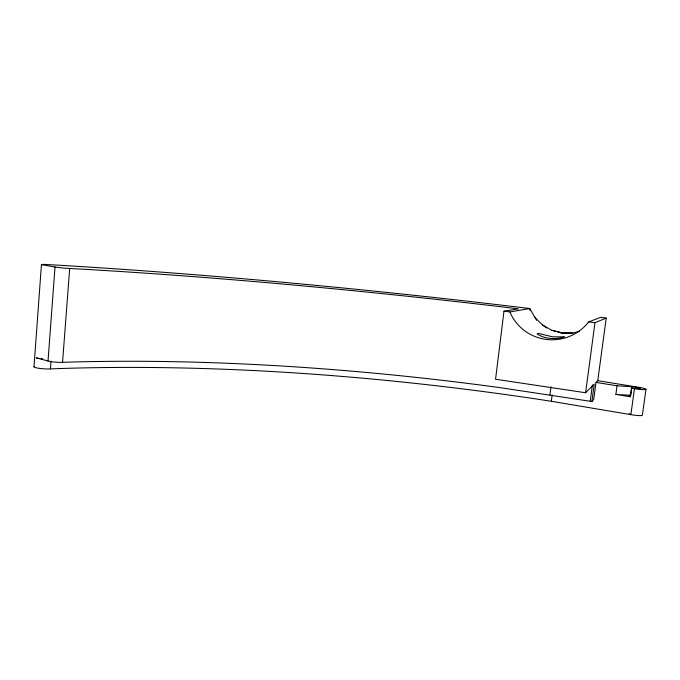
<?xml version="1.0" encoding="UTF-8"?>
<svg xmlns="http://www.w3.org/2000/svg" width="680" height="680" viewBox="0 0 680 680"><rect width="100%" height="100%" fill="white"/><g stroke="black" fill="none" stroke-linecap="round" stroke-linejoin="round"><path stroke-width="1.02" d="M34 366.784L41.446 264.546M591.889 401.523L594.235 384.183L585.599 392.751L495.558 379.245L503.982 311.194L509.906 311.95A46.104 45.586 -23 0 0 588.71 321.921L600.601 317.365L606.22 318.061L597.762 380.681L596.02 382.406L593.716 399.466L591.889 401.523L499.06 387.498A961.384 296.352 9.1 0 0 73.228 361.998L62.552 362.346A10.438 1.479 3.6 0 1 48.025 361.021L55.02 266.976L43.061 264.962A10.361 0.544 5.2 0 1 44.157 264.401L58.472 265.192A1190.553 155.788 7.5 0 1 511.046 306.264L529.762 308.533L536.579 320.322M34.255 366.409A10.242 1.513 3.4 0 0 37.306 368.041A10.242 1.513 3.4 0 0 47.362 368.951L50.413 368.917L50.992 361.114M62.552 362.346L69.683 268.481A10.54 0.561 5.2 0 1 55.02 266.976M549.916 394.825L550.962 386.784M50.413 368.917L61.591 368.483A1045.066 356.822 9.6 0 1 551.327 401.276L552.143 394.986M585.599 392.751L594.975 322.719L606.22 318.061M590.215 401.268L592.408 384.948M615.876 394.392L617.058 385.781L631.72 386.741A5.465 0.595 8 0 1 639.498 388A5.465 0.595 8 0 1 637.356 388.552L631.686 388.186L630.479 396.856L615.876 394.392L630.53 395.309L631.72 386.741M646 389.224L642.362 415.08A9.027 1.216 8.5 0 1 633.803 415.115L630.861 414.647L634.491 388.646L631.686 388.186M535.067 317.602L542.572 325.023L551.794 330.293L562.139 333.038L572.909 333.055L579.572 331.304M509.906 311.95L529.762 308.533L530.162 310.607M503.982 311.194L518.457 308.839L508.988 307.7A989.918 117.793 7.3 0 0 80.393 269.067L69.683 268.481M562.139 333.038L572.909 333.055M588.71 321.921L594.975 322.719M559.546 332.554L566.635 333.489M634.491 388.646L637.44 389.087A9.053 0.994 8 0 0 645.804 389.462A9.053 0.994 8 0 0 641.13 387.71L597.762 380.681M596.02 382.406L617.058 385.781M551.327 401.276L630.861 414.647M551.794 330.293L562.419 332.928M48.025 361.021L36.278 357.858A10.259 1.419 3.6 0 0 39.431 358.496M542.572 325.023L546.805 327.998M630.266 414.026A5.449 0.731 8.4 0 1 629.136 413.814M630.53 395.309A7.293 0.858 8.2 0 0 628.94 395.921A5.465 0.646 8.2 0 0 630.505 396.355M42.746 358.887A10.259 1.419 3.6 0 1 41.029 358.708M538.16 333.353L537.234 334.041C545.071 339.125 555.637 339.702 564.375 336.914L552.5 336.796L538.16 333.353"/></g></svg>
